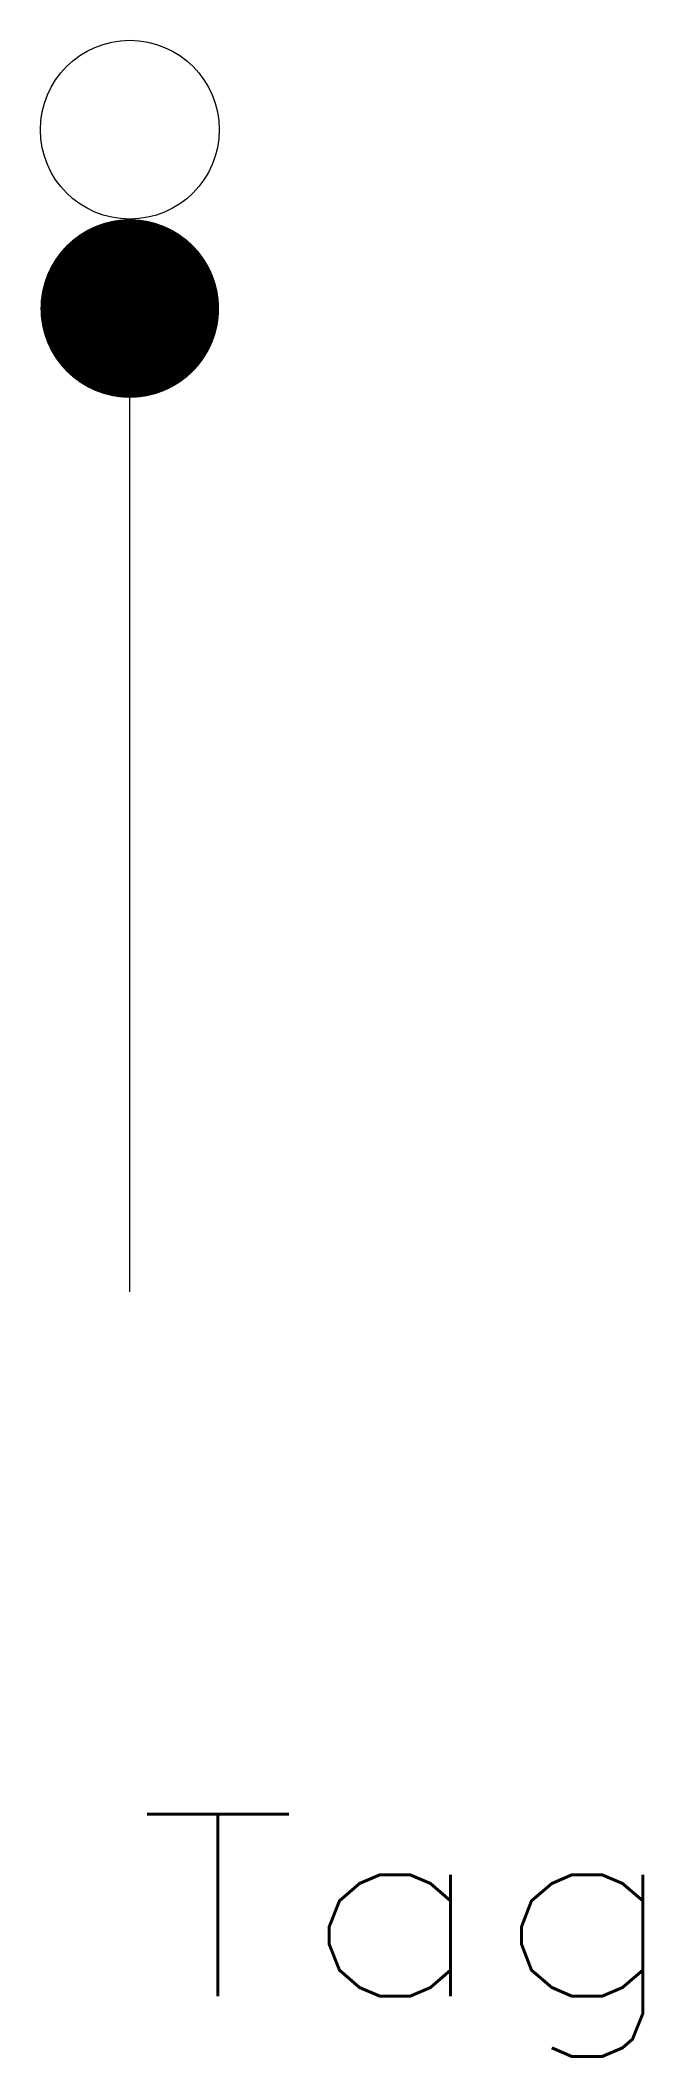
# Model space of a CAD drawing. Header units: inches. Extents: x -0.6 to 3.6, y -9.1 to 5.
import ezdxf
from ezdxf.enums import TextEntityAlignment as Align

# ---------------------------------------------------------------- set-up
doc = ezdxf.new("R2010")
doc.units = ezdxf.units.IN
doc.header["$MEASUREMENT"] = 0
doc.layers.get('0').update_dxf_attribs({"lineweight": 0})
doc.styles.add('STANDARD1', font='TXT.SHX')

msp = doc.modelspace()

# ---------------------------------------------------------------- linework, layer by layer
msp.add_line((0, -3.78), (0, 2.47))
at = {"lineweight": 211, "const_width": 0.625}
msp.add_lwpolyline([(-0.312, 3.095, 1), (0.312, 3.095, 1)], format="xyb", close=True, dxfattribs=at)
at = {"lineweight": 0}
msp.add_circle((0, 4.345), 0.625, dxfattribs=at)

# ---------------------------------------------------------------- texts
at = {"color": 7, "linetype": 'Continuous', "style": 'STANDARD1', "width": 1.166667}
msp.add_text('Tag', height=1.272, dxfattribs=at).set_placement((0.051, -8.703), (3.867, -8.703), align=Align.FIT)

doc.saveas('drawing.dxf')
